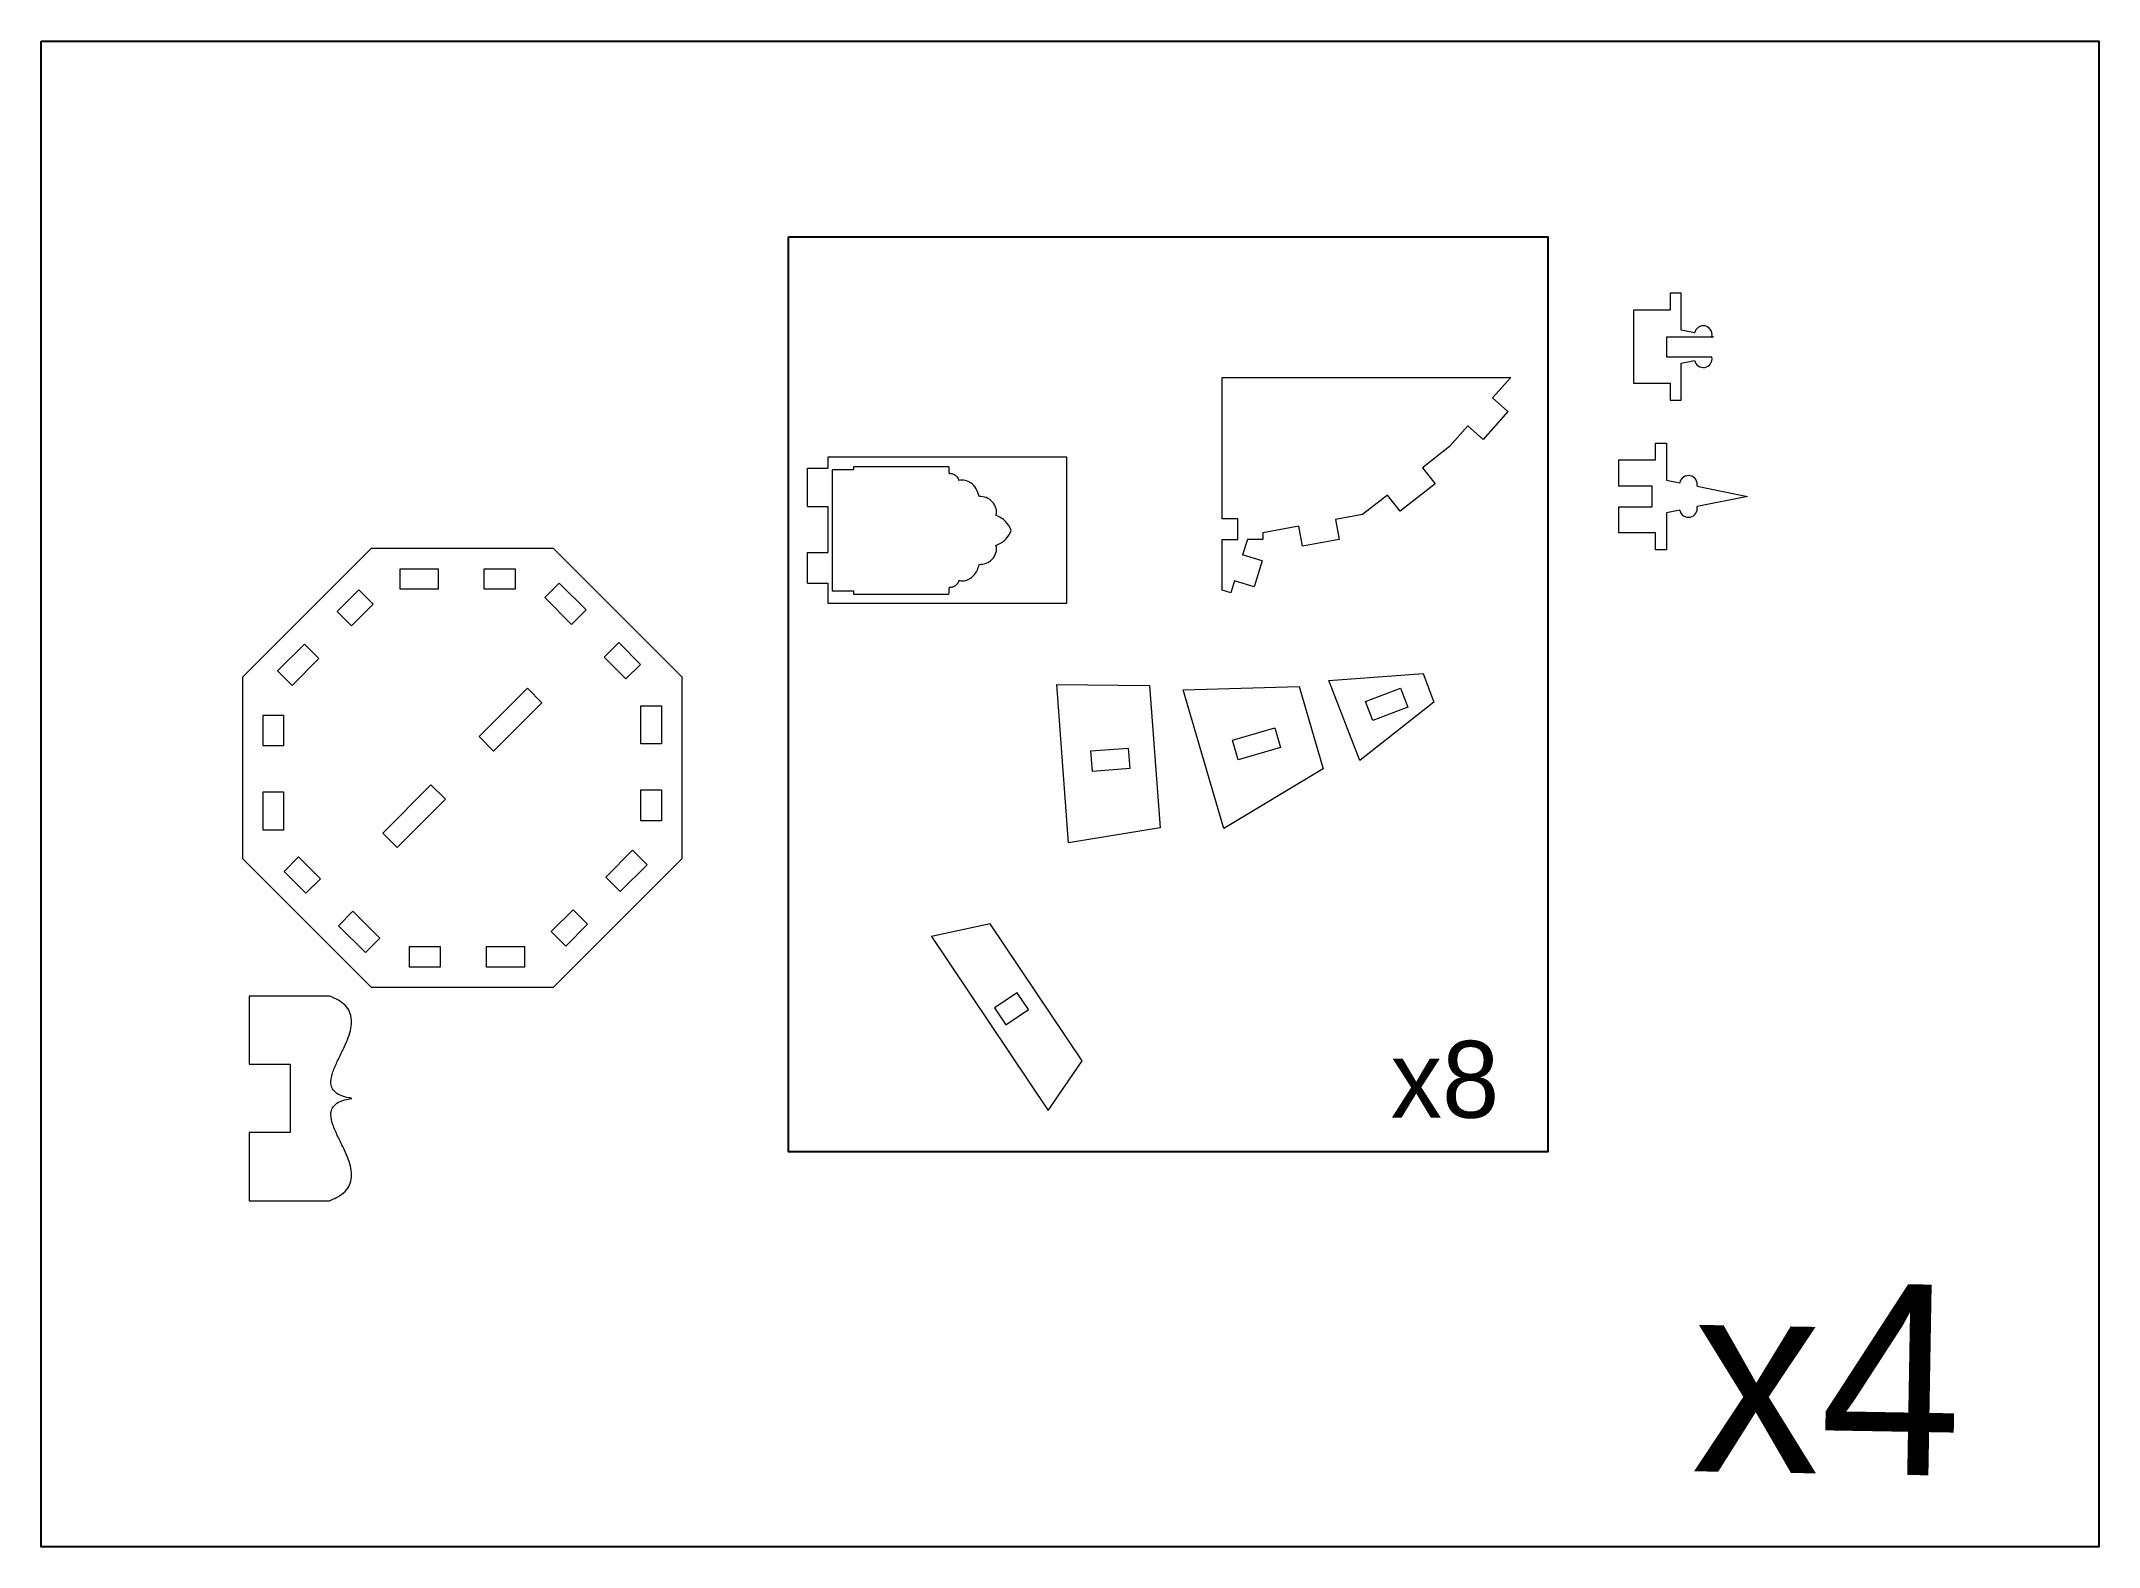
# Model space of a CAD drawing. Header units: millimetres. Extents: x 258 to 560, y 260 to 481.
import ezdxf
from ezdxf.lldxf.tags import DXFTag

# ---------------------------------------------------------------- set-up
doc = ezdxf.new("R2010")
doc.units = ezdxf.units.MM
tags = doc.linetypes.add('HIDDEN', pattern=[1.905, 1.27, -0.635]).pattern_tags.tags
tags[6:7] = [DXFTag(74, 4), DXFTag(75, 0), DXFTag(340, '0'), DXFTag(46, 1.0), DXFTag(50, 0.0), DXFTag(44, 0.0), DXFTag(45, 0.0)]
tags[4:5] = [DXFTag(74, 4), DXFTag(75, 0), DXFTag(340, '0'), DXFTag(46, 1.0), DXFTag(50, 0.0), DXFTag(44, 0.0), DXFTag(45, 0.0)]

msp = doc.modelspace()

# ---------------------------------------------------------------- linework, layer by layer
at = {"color": 7, "linetype": 'Continuous', "lineweight": 15}
for p, q in [((496.9, 443.6), (496.9, 441.12)), ((498.53, 443.6), (496.9, 443.6)), ((498.53, 438.19), (498.53, 443.6)), ((491.55, 441.12), (491.55, 430.43)), ((496.9, 441.12), (491.55, 441.12)), ((500.49, 437.79), (498.53, 438.19)), ((496.42, 437.23), (503.25, 437.23)), ((496.42, 434.23), (496.42, 437.23)), ((503.25, 437.23), (503.03, 437.27)), ((503.04, 434.23), (496.42, 434.23)), ((498.53, 433.37), (500.49, 433.77)), ((498.53, 427.95), (498.53, 433.37)), ((431.22, 410.52), (431.22, 431.25)), ((431.22, 431.25), (473.56, 431.25)), ((473.56, 431.25), (470.89, 428.26)), ((491.55, 430.43), (496.9, 430.43)), ((496.9, 430.43), (496.9, 427.95)), ((473.13, 426.26), (469.48, 422.16)), ((470.89, 428.26), (473.13, 426.26)), ((496.9, 427.95), (498.53, 427.95)), ((467.24, 424.15), (464.54, 421.13)), ((469.48, 422.16), (467.24, 424.15)), ((408.46, 419.58), (373.45, 419.58)), ((373.45, 419.58), (373.45, 417.95)), ((408.46, 398.17), (408.46, 419.58)), ((464.54, 421.13), (460.59, 418.03)), ((494.74, 419.17), (494.74, 421.65)), ((494.74, 421.65), (496.37, 421.65)), ((496.37, 421.65), (496.37, 416.23)), ((370.45, 412.37), (370.45, 417.95)), ((370.45, 417.95), (373.45, 417.95)), ((377.2, 417.7), (374.05, 417.7)), ((374.05, 417.7), (374.05, 399.97)), ((391.19, 418.17), (377.2, 418.17)), ((377.2, 418.17), (377.2, 417.7)), ((460.59, 418.03), (462.44, 415.67)), ((489.38, 415.31), (489.38, 419.17)), ((489.38, 419.17), (494.74, 419.17)), ((455.49, 414.03), (451.83, 411.17)), ((457.34, 411.67), (455.49, 414.03)), ((462.44, 415.67), (457.34, 411.67)), ((494.26, 415.31), (489.38, 415.31)), ((494.26, 412.31), (494.26, 415.31)), ((496.37, 416.23), (498.32, 415.84)), ((500.87, 415.32), (508.25, 413.82)), ((508.25, 413.82), (500.87, 412.33)), ((370.45, 412.37), (373.45, 412.37)), ((373.45, 412.37), (373.45, 405.61)), ((433.54, 410.52), (431.22, 410.52)), ((433.54, 407.52), (433.54, 410.52)), ((451.83, 411.17), (447.87, 410.44)), ((447.87, 410.44), (448.41, 407.49)), ((489.38, 408.48), (489.38, 412.31)), ((489.38, 412.31), (494.26, 412.31)), ((498.32, 411.81), (496.37, 411.41)), ((496.37, 411.41), (496.37, 406)), ((431.22, 400.09), (431.22, 407.52)), ((431.22, 407.52), (433.54, 407.52)), ((434.94, 407.52), (434.24, 405.27)), ((437.21, 407.52), (434.94, 407.52)), ((442.48, 409.46), (437.21, 408.51)), ((437.21, 408.51), (437.21, 407.52)), ((443.02, 406.51), (442.48, 409.46)), ((448.41, 407.49), (443.02, 406.51)), ((494.74, 408.48), (489.38, 408.48)), ((494.74, 406), (494.74, 408.48)), ((287.66, 387.37), (306.52, 406.23)), ((306.52, 406.23), (333.18, 406.23)), ((333.18, 406.23), (352.04, 387.37)), ((370.45, 401.1), (370.45, 405.61)), ((370.45, 405.61), (373.45, 405.61)), ((437.1, 404.37), (434.24, 405.27)), ((437.1, 404.37), (435.91, 400.58)), ((496.37, 406), (494.74, 406)), ((310.74, 403.23), (316.32, 403.23)), ((310.74, 400.23), (310.74, 403.23)), ((316.32, 403.23), (316.32, 400.23)), ((323.08, 403.23), (327.59, 403.23)), ((323.08, 400.23), (323.08, 403.23)), ((327.59, 403.23), (327.59, 400.23)), ((433.05, 401.47), (432.49, 399.69)), ((435.91, 400.58), (433.05, 401.47)), ((301.5, 396.96), (304.69, 400.15)), ((304.69, 400.15), (306.81, 398.03)), ((316.32, 400.23), (310.74, 400.23)), ((327.59, 400.23), (323.08, 400.23)), ((331.93, 399), (334.05, 401.12)), ((335.87, 395.05), (331.93, 399)), ((334.05, 401.12), (337.99, 397.18)), ((370.45, 401.1), (373.45, 401.1)), ((373.45, 401.1), (373.45, 398.17)), ((373.45, 398.17), (408.46, 398.17)), ((374.05, 399.97), (377.2, 399.97)), ((377.2, 399.97), (377.2, 399.51)), ((377.2, 399.51), (391.19, 399.51)), ((432.49, 399.69), (431.22, 400.09)), ((303.62, 394.84), (301.5, 396.96)), ((306.81, 398.03), (303.62, 394.84)), ((337.99, 397.18), (335.87, 395.05)), ((292.77, 388.24), (296.71, 392.18)), ((296.71, 392.18), (298.83, 390.06)), ((340.65, 390.27), (342.78, 392.39)), ((342.78, 392.39), (345.97, 389.2)), ((298.83, 390.06), (294.89, 386.12)), ((343.84, 387.08), (340.65, 390.27)), ((345.97, 389.2), (343.84, 387.08)), ((287.66, 360.7), (287.66, 387.37)), ((294.89, 386.12), (292.77, 388.24)), ((352.04, 387.37), (352.04, 360.7)), ((406.98, 386.28), (420.58, 386.13)), ((408.71, 363.07), (406.98, 386.28)), ((420.58, 386.13), (422.15, 365.24)), ((446.88, 386.83), (460.68, 387.86)), ((451.4, 375.1), (446.88, 386.83)), ((460.68, 387.86), (462.29, 383.66)), ((322.32, 378.63), (329.4, 385.71)), ((331.52, 383.58), (324.45, 376.51)), ((329.4, 385.71), (331.52, 383.58)), ((346.04, 377.57), (346.04, 383.15)), ((346.04, 383.15), (349.04, 383.15)), ((349.04, 383.15), (349.04, 377.57)), ((425.54, 385.46), (442.54, 385.96)), ((431.47, 365.17), (425.54, 385.46)), ((442.54, 385.96), (446.06, 373.89)), ((462.29, 383.66), (451.4, 375.1)), ((452.26, 383.76), (457.39, 385.74)), ((453.34, 380.96), (452.26, 383.76)), ((457.39, 385.74), (458.47, 382.94)), ((290.66, 381.78), (293.66, 381.78)), ((290.66, 377.27), (290.66, 381.78)), ((293.66, 381.78), (293.66, 377.27)), ((458.47, 382.94), (453.34, 380.96)), ((293.66, 377.27), (290.66, 377.27)), ((324.45, 376.51), (322.32, 378.63)), ((349.04, 377.57), (346.04, 377.57)), ((432.74, 378.1), (438.96, 379.92)), ((433.58, 375.22), (432.74, 378.1)), ((438.96, 379.92), (439.8, 377.04)), ((412, 376.52), (417.46, 376.93)), ((412.22, 373.53), (412, 376.52)), ((417.46, 376.93), (417.69, 373.93)), ((439.8, 377.04), (433.58, 375.22)), ((308.18, 364.49), (315.25, 371.56)), ((315.25, 371.56), (317.38, 369.44)), ((417.69, 373.93), (412.22, 373.53)), ((446.06, 373.89), (431.47, 365.17)), ((290.66, 370.51), (293.66, 370.51)), ((290.66, 364.93), (290.66, 370.51)), ((293.66, 370.51), (293.66, 364.93)), ((317.38, 369.44), (310.3, 362.37)), ((346.04, 366.29), (346.04, 370.81)), ((346.04, 370.81), (349.04, 370.81)), ((349.04, 370.81), (349.04, 366.29)), ((349.04, 366.29), (346.04, 366.29)), ((422.15, 365.24), (408.71, 363.07)), ((293.66, 364.93), (290.66, 364.93)), ((310.3, 362.37), (308.18, 364.49)), ((340.87, 358.02), (344.81, 361.96)), ((344.81, 361.96), (346.93, 359.84)), ((306.52, 341.85), (287.66, 360.7)), ((293.73, 358.87), (295.86, 360.99)), ((295.86, 360.99), (299.05, 357.8)), ((352.04, 360.7), (333.18, 341.85)), ((346.93, 359.84), (342.99, 355.9)), ((296.92, 355.68), (293.73, 358.87)), ((299.05, 357.8), (296.92, 355.68)), ((342.99, 355.9), (340.87, 358.02)), ((301.71, 350.9), (303.83, 353.02)), ((303.83, 353.02), (307.77, 349.08)), ((332.89, 350.04), (336.08, 353.23)), ((336.08, 353.23), (338.2, 351.11)), ((305.65, 346.96), (301.71, 350.9)), ((335.02, 347.92), (332.89, 350.04)), ((338.2, 351.11), (335.02, 347.92)), ((397.25, 351.17), (388.63, 349.3)), ((410.72, 331.09), (397.25, 351.17)), ((307.77, 349.08), (305.65, 346.96)), ((312.11, 347.85), (316.62, 347.85)), ((312.11, 344.85), (312.11, 347.85)), ((316.62, 347.85), (316.62, 344.85)), ((323.38, 347.85), (328.96, 347.85)), ((323.38, 344.85), (323.38, 347.85)), ((328.96, 347.85), (328.96, 344.85)), ((388.63, 349.3), (405.72, 323.83)), ((316.62, 344.85), (312.11, 344.85)), ((328.96, 344.85), (323.38, 344.85)), ((333.18, 341.85), (306.52, 341.85)), ((401.17, 341.09), (397.87, 338.87)), ((402.84, 338.6), (401.17, 341.09)), ((288.62, 340.6), (288.62, 330.6)), ((300.37, 340.6), (288.62, 340.6)), ((397.87, 338.87), (399.54, 336.38)), ((399.54, 336.38), (402.84, 338.6)), ((288.62, 330.6), (294.62, 330.6)), ((294.62, 330.6), (294.62, 320.6)), ((405.72, 323.83), (410.72, 331.09)), ((288.62, 320.6), (288.62, 310.6)), ((294.62, 320.6), (288.62, 320.6)), ((288.62, 310.6), (300.37, 310.6))]:
    msp.add_line(p, q, dxfattribs=at)
at = {"linetype": 'HIDDEN'}
for points in [[(258.12, 480.55), (559.75, 480.55), (559.75, 259.87), (258.12, 259.87)], [(367.68, 451.87), (478.99, 451.87), (478.99, 317.78), (367.68, 317.78)]]:
    msp.add_lwpolyline(points, close=True, dxfattribs=at)
at = {"color": 7, "linetype": 'Continuous', "lineweight": 15}
for centre, start, end in [((501.76, 437.53), 348.5435, 168.5435), ((501.76, 434.02), 191.4565, 9.1845), ((499.59, 415.58), 348.5435, 168.5435), ((499.59, 412.07), 191.4565, 11.4565)]:
    msp.add_arc(centre, 1.3, start, end, dxfattribs=at)
for points, knots in [([(392.64, 416.17), (392.63, 416.25), (392.6, 416.42), (392.4, 416.71), (392.1, 416.94), (391.78, 417.09), (391.56, 417.15), (391.42, 417.15), (391.35, 417.14), (391.31, 417.15), (391.29, 417.17), (391.27, 417.2), (391.23, 417.33), (391.23, 417.66), (391.2, 417.98), (391.19, 418.17)], [0, 0, 0, 0, 0.086859, 0.177228, 0.365247, 0.47622, 0.554971, 0.604964, 0.621908, 0.635005, 0.643307, 0.65324, 0.666331, 0.791488, 1, 1, 1, 1]), ([(395.6, 413.83), (395.49, 414.21), (395.29, 414.98), (394.51, 415.79), (393.57, 416.27), (392.95, 416.2), (392.64, 416.17)], [0, 0, 0, 0, 0.278065, 0.560909, 0.77859, 1, 1, 1, 1]), ([(398.08, 411.05), (398.12, 411.23), (398.2, 411.59), (398.07, 412.31), (397.59, 413.09), (396.68, 413.75), (395.96, 413.8), (395.6, 413.83)], [0, 0, 0, 0, 0.128485, 0.252149, 0.499759, 0.752072, 1, 1, 1, 1]), ([(400.33, 408.84), (400.09, 409.32), (399.6, 410.32), (398.6, 410.8), (398.08, 411.05)], [0, 0, 0, 0, 0.484021, 1, 1, 1, 1]), ([(398.08, 406.63), (398.6, 406.88), (399.6, 407.36), (400.09, 408.36), (400.33, 408.84)], [0, 0, 0, 0, 0.51597, 1, 1, 1, 1]), ([(395.6, 403.85), (395.96, 403.88), (396.68, 403.93), (397.59, 404.59), (398.07, 405.37), (398.2, 406.09), (398.12, 406.45), (398.08, 406.63)], [0, 0, 0, 0, 0.247928, 0.500241, 0.747851, 0.871515, 1, 1, 1, 1]), ([(391.19, 399.51), (391.21, 399.74), (391.23, 400.05), (391.24, 400.38), (391.27, 400.48), (391.29, 400.51), (391.31, 400.53), (391.35, 400.53), (391.42, 400.53), (391.56, 400.53), (391.78, 400.59), (392.1, 400.74), (392.4, 400.97), (392.6, 401.26), (392.63, 401.43), (392.64, 401.51)], [0, 0, 0, 0, 0.246657, 0.333707, 0.346812, 0.356732, 0.365033, 0.37813, 0.395073, 0.445064, 0.52381, 0.634782, 0.822794, 0.913159, 1, 1, 1, 1]), ([(392.64, 401.51), (392.9, 401.48), (393.43, 401.41), (394.19, 401.7), (394.84, 402.22), (395.38, 402.94), (395.53, 403.55), (395.6, 403.85)], [0, 0, 0, 0, 0.18862, 0.372491, 0.55974, 0.782456, 1, 1, 1, 1]), ([(303.67, 325.6), (303.18, 325.69), (302.32, 325.84), (301.27, 326.38), (300.68, 327.15), (300.52, 328.23), (300.87, 329.58), (301.59, 331.17), (302.37, 332.71), (303.03, 334.17), (303.48, 335.48), (303.69, 336.78), (303.52, 338.01), (302.9, 339.09), (301.82, 339.99), (300.89, 340.38), (300.37, 340.6)], [0, 0, 0, 0, 0.078881, 0.136201, 0.181674, 0.226189, 0.304372, 0.3981, 0.500407, 0.577347, 0.650698, 0.718629, 0.782627, 0.84179, 0.911415, 1, 1, 1, 1]), ([(300.37, 310.6), (300.89, 310.82), (301.82, 311.21), (302.9, 312.11), (303.52, 313.19), (303.69, 314.42), (303.48, 315.71), (303.03, 317.02), (302.37, 318.48), (301.59, 320.03), (300.87, 321.61), (300.52, 322.96), (300.68, 324.05), (301.27, 324.82), (302.32, 325.35), (303.18, 325.51), (303.67, 325.6)], [0, 0, 0, 0, 0.088584, 0.158211, 0.217374, 0.281372, 0.349303, 0.422654, 0.499594, 0.601901, 0.695627, 0.77381, 0.818325, 0.863798, 0.921119, 1, 1, 1, 1])]:
    msp.add_open_spline(points, degree=3, knots=knots, dxfattribs=at)

# ---------------------------------------------------------------- texts
at = {"linetype": 'HIDDEN'}
msp.add_text('x8', height=11.261, dxfattribs=at).set_placement((455.94, 322.76))
msp.add_text('x4', height=27.951, rotation=359.0122, dxfattribs=at).set_placement((500, 270.95))

doc.saveas('drawing.dxf')
